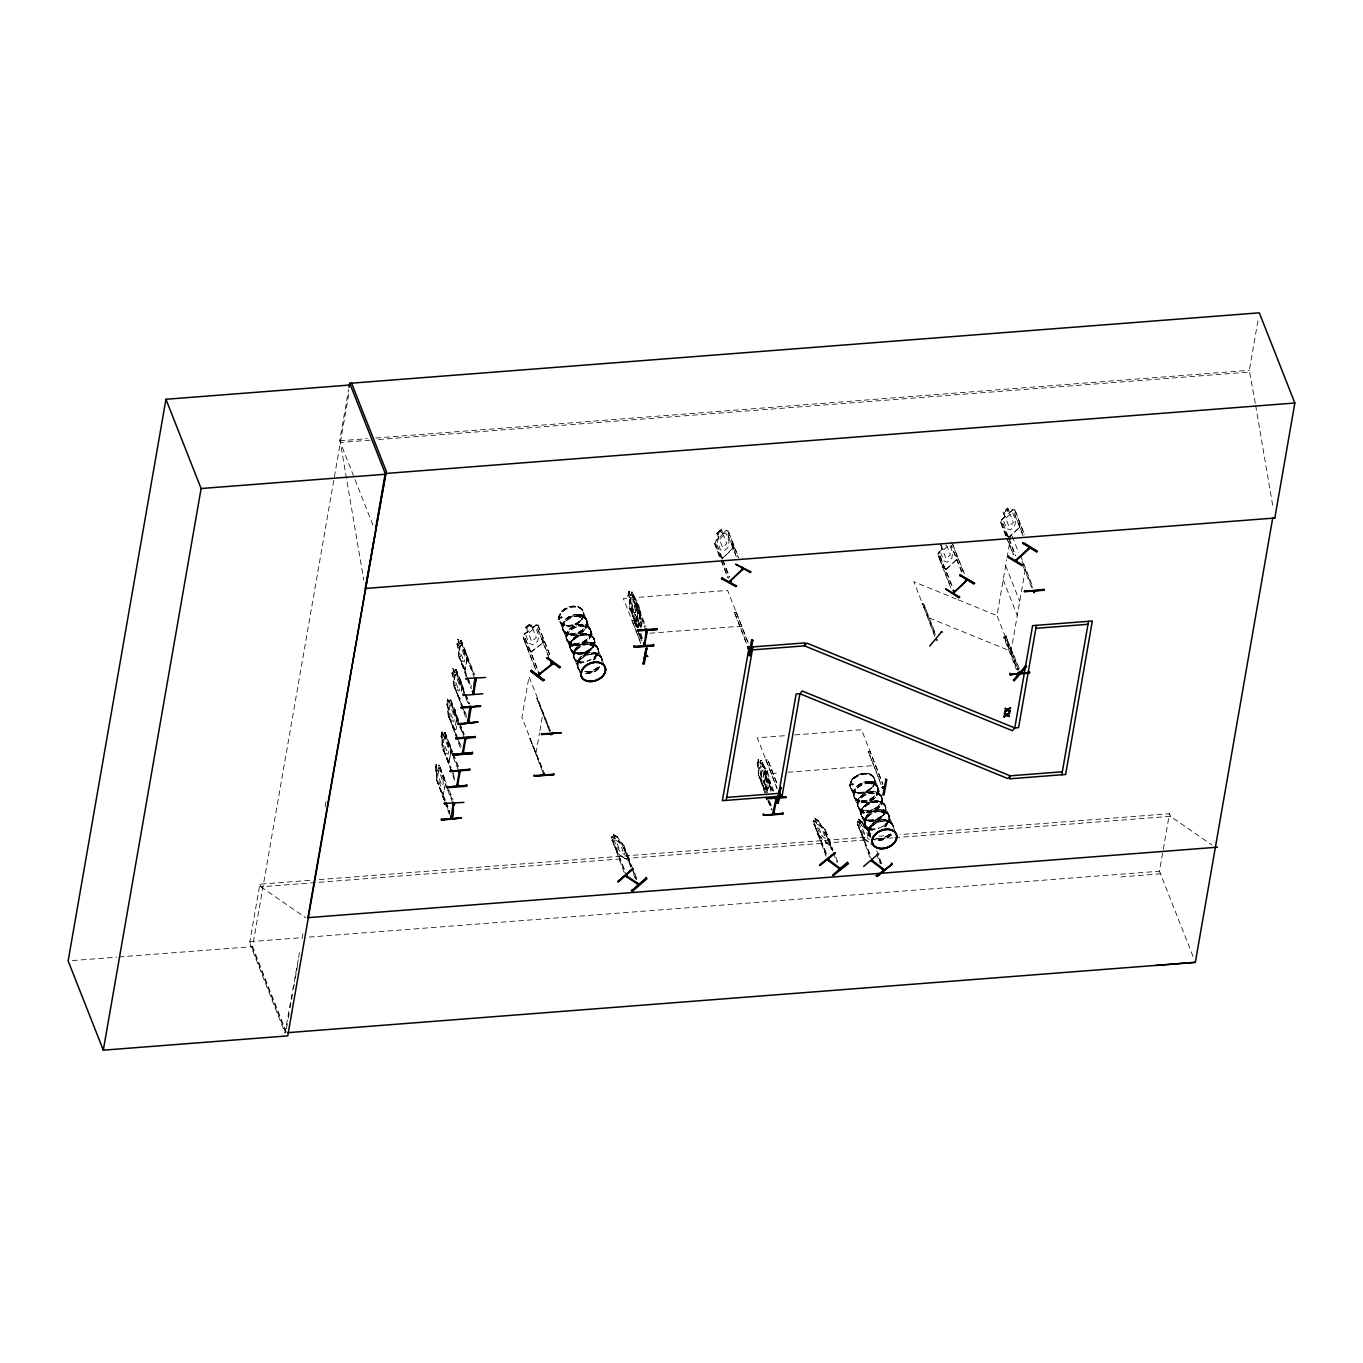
<?xml version="1.0" encoding="UTF-8"?>
<svg xmlns="http://www.w3.org/2000/svg" width="1363" height="1363" viewBox="0 0 1363 1363"><rect width="100%" height="100%" fill="white"/><g stroke="black" fill="none" stroke-linecap="round" stroke-linejoin="round"><path stroke-width="0.75" stroke-dasharray="5 3.75" d="M558.796 619.415C557.603 607.336 579.701 600.163 583.756 612.583C584.931 624.816 562.749 631.648 558.847 619.449M560.329 617.763L561.812 616.621M561.709 617.609L560.857 617.115M561.675 617.149L561.709 617.712M566.207 635.328L566.173 638.191L568.831 642.569M571.847 644.869L571.796 646.318M572.988 645.227L571.659 645.091L573.533 645.244M572.034 644.665L572.392 645.943L572.187 644.665M579.957 616.826L579.173 615.633L581.32 616.195M581.677 615.429L579.599 616.519M581.831 615.156L580.434 616.86M592.462 643.234L590.435 644.512L591.866 642.859M592.888 643.234L592.684 644.443M592.275 644.188L592.292 642.774M594.677 640.269C595.188 650.594 580.451 657.205 572.221 651.361M598.323 652.213L598.323 650.338M598.289 652.434C600.487 649.793 593.263 642.365 597.045 646.795M851.722 784.236C853.238 783.316 853.187 786.383 852.011 783.793M851.858 784.236L852.931 783.81M853.085 784.543L851.585 784.458M853.442 795.328L853.511 792.516L853.459 794.714M883.514 803.574C875.353 797.764 860.547 804.102 861.075 814.631C859.61 806.078 870.429 799.928 878.147 801.052M862.915 812.212L862.677 812.978M869.355 835.826L868.452 830.646M870.514 782.754L871.144 783.946M872.32 782.209L870.514 782.975M872.78 782.123L872.61 783.044M873.036 783.026L872.627 781.953M874.876 782.209C874.961 766.858 848.212 773.366 849.984 786.604C854.107 798.957 876.119 791.784 874.944 779.721M881.657 810.593L881.827 811.735L881.81 810.355M881.793 811.837L881.571 810.832M882.355 798.479L882.355 801.154M884.195 810.661L883.854 811.581M889.46 819.623L888.591 814.29M592.326 636.436L583.858 633.897M573.414 653.507L574.198 658.738L576.225 661.004M864.551 820.918L864.534 823.559L867.089 827.835M562.323 625.617L563.14 630.66L565.083 632.858M577.231 663.594L578.168 668.688M587.283 624.186L586.448 619.194L584.727 617.218M591.167 634.034C593.416 632.585 586.09 623.658 589.906 628.616M857.378 802.603L857.344 805.329L859.917 809.656M878.454 791.256L877.619 786.315L875.898 784.338M583.909 634.255L574.726 637.765L569.921 644.972M285.753 1032.813L249.855 941.68L259.856 884.195L310.747 880.259M372.917 525.096L339.711 440.794L348.638 389.46M286.213 1031.995L252.581 946.621L349.303 391.13M286.469 1028.622L287.934 1020.274M288.292 1018.178L289.757 1009.813M290.115 1007.717L291.205 1001.447M291.58 999.369L293.028 991.003M293.386 988.908L294.851 980.542M295.209 978.464L296.299 972.177M296.674 970.098L298.122 961.733M325.11 806.709L326.217 800.422M446.877 788.07L439.09 767.965L438.068 769.022L436.092 764.336L435.223 769.379L436.944 773.758L436.688 780.352L449.62 812.944M440.896 736.753L441.987 731.71L447.984 743.568L448.938 749.599L448.12 754.284L446.297 753.296C441.339 744.76 440.948 724.077 442.362 747.742L454.85 778.989M447.746 711.793L448.257 715.098L448.308 708.539L446.57 704.143L447.456 699.117L449.211 703.819M454.748 672.794L455.344 669.352L453.385 684.43L453.862 677.82L451.92 673.441L452.806 668.415L454.561 673.118M459.791 643.796L460.387 640.371L458.428 655.433L458.701 648.856L456.963 644.46L457.849 639.417L459.604 644.137M436.33 764.626L435.513 769.328L437.387 777.711L440.624 785.906L442.447 786.911L443.265 782.209L442.311 776.177M441.203 736.719L442.021 732.016M453.675 710.941L454.612 716.972L453.794 721.674L451.971 720.686L448.751 712.474L446.791 704.126L447.694 699.406M459.024 680.256L459.961 686.288L459.144 690.99L457.321 689.985L454.083 681.79L452.141 673.424L453.044 668.705M464.067 651.258L465.004 657.29L464.187 661.992L462.364 661.004L459.144 652.792L457.184 644.443L458.087 639.724M436.893 780.335C434.388 769.056 441.953 768.374 436.313 764.319M442.123 744.488L444.321 732.664L443.725 736.105M447.814 711.878L449.994 700.054L449.398 703.478M443.759 799.825L437.336 781.527L445.411 800.268M439.704 767.897L446.076 784.253M454.612 780.369L443.009 748.917L451.085 767.659M445.139 736.667L446.059 735.219L445.139 736.667L452.55 755.46M460.285 747.759L448.683 716.308L461.205 746.328M451.511 703.99L451.749 702.609L450.829 704.058L458.172 720.908M465.635 717.074L454.032 685.606L466.555 715.626M456.844 673.305L457.082 671.925L456.162 673.356L464.255 692.097M466.248 676.798L459.075 656.625L471.598 686.645M461.904 644.307L462.142 642.927L461.222 644.358L473.745 674.378M438.017 781.476L437.097 782.924M443.691 748.866L442.771 750.314M449.364 716.256L448.444 717.688M454.714 685.555L453.794 687.003M459.757 656.574L458.837 658.005M445.275 784.918L443.35 794.799L444.662 786.809M444.099 732.681L445.207 732.63L451.306 750.332L449.023 762.173L449.671 758.049M450.063 756.261L451.017 750.332L449.858 744.419M455.344 725.44L456.69 717.722M461.427 690.99L462.04 687.02M467.083 658.039L465.107 669.88L467.305 658.022L465.703 652.127L467.168 658.056M454.714 729.563C460.183 733.09 452.039 692.932 456.775 717.739M461.648 690.973C463.539 686.935 458.411 672.368 462.108 687.037M535.966 753.16L539.527 732.698M539.884 730.653L543.104 712.236M1018.314 669.812L996.966 615.616L1006.695 559.716M1007.036 557.723L1009.83 541.741M1010.17 539.748L1011.21 533.768L1018.621 552.56M1025.283 569.461L1011.022 651.327L927.862 617.388M1193.034 956.434L1159.453 871.213L1169.471 813.711L900.193 834.582M1255.289 403.278L1249.309 370.31L1258.253 318.993M298.224 959.654L285.003 1032.864L250.128 944.338M298.599 957.576L299.724 951.289M301.99 938.749L303.131 932.479M640.849 643.66L631.904 620.182L633.659 620.063L636.674 627.696M635.822 626.316L633.659 620.063M746.345 643.353L734.401 612.243L736.173 612.106L748.117 643.217M777.029 788.717L765.836 759.515L767.608 759.395L776.637 782.328M776.535 782.856L767.608 759.395M881.043 784.594L868.333 751.575L870.105 751.439L882.798 784.475M1019.234 668.364L1005.758 635.925L1005.093 637.799L1017.888 670.289M1006.439 635.874L1006.184 637.254L1003.679 637.22L1016.491 669.71M549.562 731.454L536.903 698.265L550.243 731.403M542.576 771.697L529.9 738.507L543.377 770.947M629.161 591.184L627.934 596.244L629.979 600.589L630.047 604.576L633.267 612.788L635.158 613.776L636.112 609.04L635.158 613.776L638.395 621.937L639.349 617.235L632.006 594.83L630.916 595.887L628.956 591.184L627.934 596.244L629.672 600.623L629.263 607.216L637.356 627.201M637.56 627.184L629.536 607.097L631.58 592.138L630.711 595.904L628.956 591.184M636.351 626.69L629.962 608.392L638.037 627.15M632.432 596.108L633.386 594.694L632.432 596.108L645.755 629.945M630.643 608.358L629.689 609.789M635.942 621.392L638.276 609.789L637.168 603.877L638.566 609.806L636.197 621.647L633.948 618.836M757.164 764.456C760.571 750.774 754.812 767.216 759.106 768.834L758.305 772.191M758.51 772.174L760.81 760.35L759.924 764.115L758.186 759.719M764.83 793.027L759.174 776.603L765.785 791.596M761.917 762.939L773.025 791.136M759.855 776.569L758.901 778M765.205 789.876C767.233 767.914 768.391 760.861 765.41 789.859C762.82 787.507 762.684 785.991 765.376 789.603M861.041 812.127L861.961 809.554M632.926 615.412C627.917 583.858 641.939 601.901 640.235 618.666L641.956 623.061L641.274 626.418M631.597 609.5L633.948 597.897M638.293 627.167L640.814 615.326M638.514 627.15L638.991 623.726M640.729 628.122L641.956 623.061L639.929 618.7L639.86 614.713L631.495 597.352L630.558 602.054L634.647 616.263L637.884 624.458L638.974 623.402L640.695 627.798M761.934 783.64C756.925 751.933 771.679 770.197 769.243 786.894L770.879 791.307M762.138 783.623L760.741 777.694L763.144 765.853M769.822 783.555L767.096 792.687L759.77 770.265L760.707 765.563L763.944 773.758L763.007 778.477L763.944 773.741L765.853 774.729M573.295 645.517L572.034 646.369L571.421 645.466M721.283 529.474L717.125 533.563L718.863 537.959L715.609 540.702L714.655 543.803L720.55 559.239M714.979 543.803L715.899 540.872L726.138 530.803M938.954 551.759C934.456 558.677 946.075 547.006 940.197 544.587M579.292 615.923L580.059 614.781M593.978 638.361C587.504 628.496 568.303 635.976 569.853 647.544M581.592 615.684L581.234 614.679M590.247 643.711L591.406 642.637M590.486 643.455L590.656 644.597M592.837 644.222L592.019 642.706M870.599 782.515L871.4 784.015M872.797 783.486L873.121 782.583M864.636 812.808C865.13 813.507 860.905 811.973 863.563 813.081M860.888 814.29C864.381 826.148 884.519 821.054 885.831 809.946C883.582 818.771 871.127 823.831 863.409 818.499M885.115 812.91L885.848 807.356M1005.894 536.017L1000.715 522.489L1001.754 519.439L1004.991 516.696M1001.907 519.524L1000.715 522.489M525.931 627.253L527.805 631.751L525.862 635.209L529.083 643.404L533.001 644.92L537.704 641.189L538.845 635.669L535.608 627.474L532.507 628.002L530.752 623.232L525.709 627.236L527.447 631.631L524.176 634.221L523.136 637.288L536.085 669.795M718.863 537.959L717.211 541.622L720.448 549.817L724.06 551.146L728.217 547.057L729.052 541.35L725.832 533.154L723.02 533.87L721.129 529.389M579.275 615.36L580.689 614.492M579.394 615.65L579.582 615.139A1.976 1.397 -21.5 0 1 582.58 615.446A1.976 1.397 -21.5 0 1 579.939 617.439A1.976 1.397 -21.5 0 1 579.531 615.02M581.439 615.906L580.962 614.611M581.183 620.114L582.819 617.66M570.603 642.007L577.418 635.652M572.869 645.704L572.852 644.869M850.904 781.476L852.557 779.04M870.565 782.788L871.979 781.902L873.036 782.788M862.643 812.535L864.125 812.433L863.375 811.786M863.648 812.961L863.222 811.99M881.844 811.053L883.65 810.355M934.711 636.368L922.342 603.383L923.739 603.962L935.785 634.545M935.359 635.039L923.739 603.962M716.921 533.563L721.385 529.185L716.921 533.563L718.659 537.959L716.972 533.478M722.867 533.785L725.985 530.514L728.183 530.769L738.78 557.706M716.597 544.876C714.689 544.11 718.233 550.311 721.777 558.029M736.31 556.768L727.433 534.211L728.66 533.001L727.927 534.483L736.821 557.024M722.594 558.217L732.851 548.147M719.46 555.695L722.56 558.472L733.175 548.267L732.664 542.457L733.175 548.267M560.977 617.013L561.454 617.848M571.608 645.193L572.869 644.716M870.701 782.158A1.976 1.397 -21.5 0 1 873.751 782.566A1.976 1.397 -21.5 0 1 871.11 784.577A1.976 1.397 -21.5 0 1 870.701 782.158L870.974 782.072M863.955 812.927L864.006 811.905M881.81 810.593L883.905 810.644L883.207 809.826M939.226 551.93L946.586 545.064M950.505 587.146L938.664 557.075L939.925 555.9L952.993 588.135M940.402 556.172L938.664 557.075M945.871 569.513L956.707 559.426L956.553 553.821L956.86 559.529L946.024 569.598L942.736 566.701M1004.77 516.679L1003.049 512.284L1007.717 508.041L1009.438 512.437M1007.615 508.331L1009.489 512.812L1012.402 512.147L1015.639 520.342L1014.685 525.982L1010.324 529.951L1006.61 528.571L1003.372 520.376L1005.144 516.781L1003.253 512.301L1007.87 508.126M1009.353 512.727L1012.624 509.523L1014.89 509.83L1024.755 534.892M1002.026 519.61L1012.76 509.83M1002.742 523.579C1000.732 522.779 1004.412 529.014 1007.921 536.732M1023 535.761L1014.106 513.221L1015.401 512.045L1014.583 513.51L1022.727 534.177M1008.688 537.192L1019.797 527.294L1008.841 537.295M626.81 876.92L611.254 837.223L619.006 854.175M624.135 872.371L612.072 839.983L625.106 870.838M614.969 838.518L613.231 834.139L617.575 837.001L621.954 844.344L625.191 852.539L624.407 854.618L620.352 851.943L616.809 847.002L613.571 838.79L615.173 838.773L613.435 834.377M613.248 840.767L611.561 840.426M617.575 837.001L613.077 834.275L615.003 838.909L611.97 836.899M624.084 845.963L622.107 843.254L633.88 871.093M615.735 849.149L618.785 854.397L628.973 861.143L628.735 857.497M630.694 866.987L623.811 847.752L631.887 867.771M618.785 854.397L629.127 861.007M628.735 857.753L624.118 845.776M813.217 821.395L814.035 820.696L816.744 822.962L814.989 818.192L819.095 821.242L826.608 836.882L825.944 838.858L822.11 836.013L818.669 830.97L814.989 818.192M860.462 823.831C854.09 810.576 865.266 829.777 857.617 821.378L856.765 822.093L871.673 859.814M611.084 837.359L612.004 836.575L622.107 843.356M611.254 837.512L612.14 836.763M826.097 856.22L814.035 823.848L827.017 854.754M823.32 827.75L825.552 830.254L820.577 825.825L819.095 821.242M815.159 824.683L813.507 824.274M831.311 849.456L825.177 832.129L832.435 850.308M820.85 838.194C802.568 819.163 848.382 862.421 820.901 838.126M857.617 821.378L867.192 828.585M869.798 857.088L857.753 824.717L870.718 855.623M862.643 822.247L858.537 819.197M858.877 825.552L857.208 825.143M867.192 828.483C873.189 834.974 861.655 825.228 862.813 822.11M857.088 822.128L864.398 839.199L872.439 845.179M868.35 833.423L870.02 833.832L868.35 833.423L869.833 837.172M864.398 839.199L861.569 833.747M526.067 627.355L530.786 623.624L532.371 627.9L536.068 625.004L532.626 627.73M527.668 631.648L524.176 634.221M536.034 625.208L524.448 634.408L523.341 637.202L527.958 648.924M535.642 669.472L523.801 639.4L525.198 638.293L538.215 670.579M548.573 656.762L537.465 628.564L538.862 627.457L537.908 628.888L548.267 655.211M525.624 638.634L523.801 639.4M531.178 651.735L543.087 642.689L531.246 652.076L527.788 649.078M592.377 644.273L591.048 644.648M870.718 782.072A1.84 1.312 -21.5 0 1 873.564 782.464A1.84 1.312 -21.5 0 1 871.11 784.321A1.84 1.312 -21.5 0 1 870.718 782.072L871.519 781.681M872.49 783.316L871.502 783.691M883.548 811.394L882.56 811.786M883.667 811.701L882.338 812.058M878.266 819.231L881.094 817.493M561.709 617.933L560.534 618.103L562.459 617.166M580.11 614.969L581.745 614.917M580.945 616.28L579.411 616.059M591.712 644.478L590.741 644.563M852.386 785.207L853.425 783.946M1120.914 876.954L1160.492 873.802M339.711 440.794L367.26 438.665M375.745 438L1249.309 370.31M370.055 440.164L340.358 442.464L363.802 580.144M378.522 439.516L1249.973 371.997M637.424 634.187L641.598 633.863M649.93 633.233L741.676 626.111M458.241 696.203L460.268 698.844L458.053 696.033M445.207 732.63L452.72 752.137M442.055 744.402L442.362 747.742M784.407 735.73L757.3 737.826L777.131 788.189M794.833 734.913L861.552 729.75L882.9 783.929M443.963 777.046L445.633 782.958L439.329 765.256L446.314 782.873M435.427 769.362L436.944 773.758M441.544 792.124L443.35 794.799M771.356 773.537L779.704 772.889M788.035 772.242L875.625 765.444M319.232 879.595L868.384 837.052M878.982 836.218L891.709 835.246M259.856 884.195L260.895 886.802L869.424 839.642M871.536 839.489L892.748 837.836M894.861 837.683L1170.493 816.318L1211.928 844.975M249.855 941.68L300.746 937.744M309.214 937.08L1159.453 871.213M72.392 960.574L116.911 957.133M119.024 956.962L252.581 946.621M734.299 612.771L736.071 612.634M631.802 620.71L633.574 620.591M868.248 752.103L870.003 751.967M765.75 760.06L767.505 759.924M640.9 615.394L640.644 612.072L632.313 592.104L645.96 626.639M631.529 609.482L632.722 615.429M773.707 791.085L761.525 760.333L766.125 772.242M758.697 775.428L758.237 772.105L765.495 792.993M769.856 780.283L770.112 783.623M631.376 592.138L632.517 592.104M631.41 592.36L632.517 592.326M637.373 626.98L638.463 626.929M760.588 760.367L761.747 760.315M760.639 760.588L761.73 760.537M460.166 640.389L461.29 640.337L474.716 674.872M455.123 669.369L456.23 669.318L465.226 692.591M455.174 669.591L456.23 669.557M449.773 700.071L450.897 700.02L459.144 721.402M449.824 700.292L450.88 700.241M444.151 732.902L445.207 732.851M438.426 765.29L439.533 765.239M438.46 765.512L439.533 765.478M566.565 625.668A12.761 9.064 -21.5 0 0 583.568 612.771A12.761 9.064 -21.5 0 0 563.89 610.062A12.761 9.064 -21.5 0 0 566.565 625.668L569.632 625.804M583.824 633.863L586.976 633.948M591.593 644.989L590.332 644.222M864.108 773.332L867.243 773.417M860.615 823.695L859.15 823.644L862.37 831.839L868.367 838.79M725.985 530.718L728.063 530.974M1012.624 509.745L1014.754 510.035M535.932 624.901L538.283 625.293L535.915 625.106M580.229 616.894L579.377 616.434M572.46 644.648L573.312 644.886M878.181 801.052L883.309 803.148L885.166 805.482M878.181 801.086L880.992 801.819M956.349 599.039L913.789 581.677L935.137 635.874M958.274 599.839L996.966 615.616M1003.679 637.22L1005.093 637.799M921.916 603.86L923.313 604.456M722.952 533.495L721.231 529.1M722.56 558.472L719.443 555.44M870.088 774.167L872.371 775.513M852.539 790.761L854.822 792.107M561.317 623.675L563.652 624.97M1014.736 509.745L1024.277 534.603M1019.473 527.157L1019.524 521.62M1005.366 534.296L1007.734 536.323M887.092 812.45A12.71 9.013 -21.5 0 0 866.374 816.13A12.71 9.013 -21.5 0 0 875.046 828.857A12.744 9.047 -21.5 0 1 866.357 816.113A12.744 9.047 -21.5 0 1 887.126 812.433A12.71 9.013 -21.5 0 1 878.249 828.295A12.744 9.047 -21.5 0 0 887.126 812.433L888.608 814.273M890.84 822.281L893.395 826.523M621.937 843.493L619.058 841.584L617.473 837.052M623.3 848.195L624.493 848.979M595.682 645.21L595.784 645.295A12.744 9.047 -21.5 0 1 587.078 661.174M599.669 655.143L602.225 659.385M260.895 886.802L305.772 917.827M863.563 818.822L861.74 816.59M886.751 812.246L888.267 813.967L881.571 797.116M858.724 819.436L862.558 822.298M862.915 823.848L859.866 820.543M864.602 838.995L869.338 842.504M814.818 818.328L818.924 821.378M823.491 827.716L813.915 820.492L813.064 821.225L827.954 858.946M824.649 832.554L825.774 833.389M854.362 797.866L856.032 799.757M527.822 648.822L531.297 651.838M1005.502 534.126L1008.893 537.039M946.024 569.598L942.719 566.446L938.255 554.826M864.466 826.557L867.089 829.539M881.401 796.06L879.561 794.016L881.077 795.736M854.38 797.9L856.015 799.774M877.176 785.838L873.734 777.387M892.084 823.797L888.727 815.364M854.737 798.224L858.128 806.675M865.795 826.302L869.73 836.183M585.971 618.734L582.563 610.266M563.549 631.086L566.957 639.554M567.434 640.934L574.13 657.784M578.491 669.012L580.962 675.043M633.744 597.914L635.754 600.47M762.922 765.853L765.188 768.681M762.956 766.125L764.967 768.698M634.153 618.819L636.163 621.392M763.161 787.047L765.41 789.859M465.277 669.591L458.701 655.313M463.096 667.052L465.311 669.863M454.884 729.273L448.308 714.996M452.703 726.735L454.918 729.546M447.251 759.327L449.245 762.156M449.023 762.173L442.634 747.606M441.356 791.954L443.571 794.782M589.821 628.53L586.482 620.148M574.675 659.249L578.014 667.631M884.979 805.056L886.001 807.799M593.791 637.918C599.464 650.117 577.316 660.237 570.535 649.418M570.688 649.81L569.7 647.101M600.827 656.472L597.539 648.243M869.287 835.706L868.452 833.44M1169.471 813.711L1170.493 816.318M1020.444 555.405L1033.239 587.896M1022.011 561.198L1032.558 587.947M1023.272 566.395L1031.552 587.419M1003.219 523.869L1008.399 537.022M1009.131 538.896L1015.793 555.814M1008.654 538.606L1015.316 555.525M1000.885 522.404L1007.853 540.072M1008.586 541.946L1014.515 556.99M1006.627 537.891L1013.305 554.809M1005.655 565.713L1019.711 601.407M1003.202 579.769L1017.275 615.48M1005.758 635.925L1018.979 669.761M1004.105 636.725L1016.9 669.216M952.89 544.553L964.731 574.624M951.63 542.15L963.522 572.46M961.988 572.034L951.153 545.439L961.511 571.761M950.113 546.018L952.703 552.577L951.783 558.234L947.489 562.238L943.792 560.875L940.555 552.679L942.293 549.068L940.555 544.672M939.925 555.9L952.516 587.845M938.102 554.741L950.982 587.436M868.333 751.575L881.145 784.066M877.67 787.286L880.89 795.481A12.71 9.013 -21.5 0 0 860.513 796.367A12.71 9.013 -21.5 0 0 865.778 810.644A12.71 9.013 -21.5 0 0 881.708 797.696A12.744 9.047 -21.5 0 1 865.761 810.678A12.744 9.047 -21.5 0 1 860.496 796.367A12.744 9.047 -21.5 0 1 880.924 795.481M894.878 830.987L892.612 825.211A12.71 9.013 -21.5 0 0 876.596 823.013A12.71 9.013 -21.5 0 0 869.867 836.405L869.85 836.422A12.744 9.047 -21.5 0 1 878.113 822.332A12.744 9.047 -21.5 0 1 893.447 827.426M869.151 831.072L870.804 835.042M868.981 831.209L870.633 835.178M876.682 850.751L881.861 863.903M879.101 858.69L881.333 864.329M868.878 832.997L870.361 836.746M879.237 859.303L880.719 863.069M851.04 788.547L854.243 796.827M858.809 808.327L865.318 824.905M876.494 854.09L880.191 863.495M862.336 822.383L864.295 826.694M727.893 530.889L738.286 557.433M717.091 545.132L722.271 558.302M723.003 560.176L729.665 577.094M722.509 559.903L729.171 576.822M714.825 543.718L728.455 578.287M721.283 561.113L727.944 578.031M825.433 830.203L830.203 842.044L830.186 845.281M825.262 830.34L832.963 849.882M835.928 857.395L838.143 863.035M825.177 832.129L832.572 850.921M833.321 852.795L837.018 862.2M748.219 642.689L727.621 590.418L623.351 598.493L640.934 643.115M734.401 612.243L747.197 644.733M813.387 821.259L817.987 832.946M814.035 823.848L826.625 855.794M772.003 790.642L761.218 763.041L760.145 764.098L758.169 759.412M770.606 789.807L769.073 782.924M757.453 764.422L762.496 780.999L764.387 781.987L767.608 790.165L768.562 785.446L764.456 771.237M769.482 801.001L771.697 806.64M762.19 783.469L766.79 795.174M758.765 775.326L765.103 791.647M768.8 801.035L771.765 808.549M768.459 800.507L772.157 809.912M767.778 800.541L771.492 809.946M632.705 594.728L645.295 626.673M639.179 623.402L640.354 626.639M641.002 634.664L642.484 638.429M639.98 634.17L642.552 640.337M639.298 634.221L641.53 639.843M637.424 629.621L641.956 641.087M638.838 633.965L641.104 639.707M590.383 629.996L596.892 646.59M603.707 663.849L601.424 658.09A12.71 9.013 -21.5 0 0 585.409 655.876A12.71 9.013 -21.5 0 0 578.679 669.267A12.744 9.047 -21.5 0 1 586.925 655.194A12.744 9.047 -21.5 0 1 602.259 660.288M559.869 621.426L563.072 629.706M538.146 625.191L550.396 655.978M538.01 625.378L549.971 655.654M634.613 872.967L637.577 880.498M632.636 869.662L636.334 879.05M623.811 847.752L631.205 866.544M631.938 868.418L636.385 879.697M633.659 874.501L635.141 878.266M525.198 638.293L538.521 672.129M550.379 730.704L529.031 676.525L521.91 717.449L543.258 771.645M536.903 698.265L549.698 730.755M529.9 738.507L542.713 770.998M461.069 640.576L465.669 652.281M461.461 642.978L474.034 674.924M474.545 678.195L460.83 643.063L459.825 644.12L458.053 639.4M458.479 655.33L471.666 688.571M466.981 678.672L470.678 688.076M465.976 694.466L469.673 703.87M456.009 669.557L460.626 681.261M456.418 671.976L464.562 692.643M465.294 694.517L468.991 703.921M464.987 693.971L468.685 703.376M465.056 695.914L455.787 672.044L454.765 673.101L453.01 668.398M465.788 697.788L469.502 707.176M453.658 684.311L458.275 696.016M453.436 684.328L466.623 717.568M459.893 723.293L464.323 734.555M450.676 700.258L455.276 711.963M451.068 702.661L458.462 721.453M459.212 723.344L463.659 734.606M461.12 728.421L463.352 734.061M458.973 724.724L450.437 702.746L449.432 703.802L447.66 699.1M459.706 726.598L464.153 737.877M448.086 715.013L460.541 746.379M453.47 754.012L458.649 767.182M445.394 735.27L452.056 752.189M452.482 753.518L457.968 767.233M453.283 757.334L458.479 770.487M441.799 732.033L443.537 736.429M451.834 769.533L454.799 777.063M449.262 790.387L452.976 799.791M446.808 786.144L452.737 801.171M447.609 789.944L453.538 804.988M446.161 802.16L449.858 811.547M436.944 780.232L444.73 800.32M445.48 802.211L449.909 813.49M444.491 801.717L449.671 814.87M853.477 795.328L854.311 797.781M566.173 638.242L567.008 640.508M882.338 799.297L882.389 799.331A12.744 9.047 -21.5 0 1 865.403 812.229A12.744 9.047 -21.5 0 1 862.728 796.622A12.744 9.047 -21.5 0 1 882.389 799.331L882.372 799.297A12.71 9.013 -21.5 0 1 865.42 812.195A12.71 9.013 -21.5 0 1 862.745 796.639A12.71 9.013 -21.5 0 1 882.355 799.348L882.304 799.042M591.184 632.211A12.71 9.013 -21.5 0 0 571.574 629.502A12.71 9.013 -21.5 0 0 574.232 645.074A12.71 9.013 -21.5 0 0 591.184 632.211A12.744 9.047 -21.5 0 0 571.557 629.502A12.744 9.047 -21.5 0 0 574.232 645.091A12.744 9.047 -21.5 0 0 591.201 632.211L591.116 631.955M587.283 622.312L587.317 622.363A12.744 9.047 -21.5 0 1 570.347 635.243A12.744 9.047 -21.5 0 1 567.672 619.637A12.744 9.047 -21.5 0 1 587.317 622.363L587.3 622.312A12.71 9.013 -21.5 0 1 570.364 635.226A12.71 9.013 -21.5 0 1 567.69 619.654A12.71 9.013 -21.5 0 1 587.3 622.363L587.249 622.158M878.454 789.33L878.505 789.484A12.744 9.047 -21.5 0 1 861.535 802.364A12.744 9.047 -21.5 0 1 858.843 786.775A12.744 9.047 -21.5 0 1 878.505 789.484L878.436 789.126M1255.647 405.373L1273.059 507.581M882.372 798.531L882.338 798.633A12.914 9.166 -21.5 0 1 866.135 811.888A12.914 9.166 -21.5 0 1 860.786 797.372A12.914 9.166 -21.5 0 1 881.503 796.469M830.05 841.925L830.34 845.503M628.582 857.634L628.973 861.143M1019.371 521.518L1019.797 527.294M543.087 642.689L542.917 637.083L542.9 642.637M585.306 673.152A12.71 9.013 -21.5 0 0 599.771 667.649A12.744 9.047 -21.5 0 1 582.512 672.436M599.686 667.137A12.914 9.166 -21.5 0 1 585 672.726M579.888 670.647A12.914 9.166 -21.5 0 1 585.119 655.177A12.914 9.166 -21.5 0 1 602.207 659.675M581.115 662.878A12.914 9.166 -21.5 0 1 575.459 650.015A12.914 9.166 -21.5 0 1 594.421 644.75A12.914 9.166 -21.5 0 1 593.501 659.436M601.577 661.089A12.71 9.013 -21.5 0 0 586.277 653.559A12.71 9.013 -21.5 0 0 579.633 669.454A12.744 9.047 -21.5 0 1 584.744 654.206A12.744 9.047 -21.5 0 1 601.611 658.636M599.499 666.626A12.914 9.166 -21.5 0 1 584.795 672.232M579.701 670.136A12.914 9.166 -21.5 0 1 584.914 654.666A12.914 9.166 -21.5 0 1 602.003 659.164M584.063 662.452A12.914 9.166 -21.5 0 1 574.249 651.156A12.914 9.166 -21.5 0 1 593.399 643.864A12.914 9.166 -21.5 0 1 593.297 658.942M595.921 645.312A12.71 9.013 -21.5 0 0 575.203 648.992A12.744 9.047 -21.5 0 0 583.858 661.754A12.71 9.013 -21.5 0 1 575.203 648.992A12.744 9.047 -21.5 0 1 595.938 645.295A12.71 9.013 -21.5 0 1 587.061 661.157M882.134 798.207A12.914 9.166 -21.5 0 1 865.931 811.377A12.914 9.166 -21.5 0 1 860.598 796.861A12.914 9.166 -21.5 0 1 881.299 795.975M890.942 834.769A12.71 9.013 -21.5 0 1 876.477 840.289M890.874 834.258A12.914 9.166 -21.5 0 1 876.17 839.864M871.076 837.785A12.914 9.166 -21.5 0 1 876.29 822.315A12.914 9.166 -21.5 0 1 893.395 826.796M872.303 830.016A12.914 9.166 -21.5 0 1 866.647 817.153A12.914 9.166 -21.5 0 1 885.609 811.888A12.914 9.166 -21.5 0 1 884.672 826.574M890.669 833.747A12.914 9.166 -21.5 0 1 875.983 839.352M869.253 835.417A12.914 9.166 -21.5 0 1 877.636 821.122A12.914 9.166 -21.5 0 1 893.191 826.302M875.233 829.59A12.914 9.166 -21.5 0 1 865.42 818.294A12.914 9.166 -21.5 0 1 884.57 811.002A12.914 9.166 -21.5 0 1 884.485 826.063M890.959 834.786A12.744 9.047 -21.5 0 1 873.7 839.574M635.703 606.331L636.811 613.571C633.642 609.261 633.284 616.093 636.981 615.616L638.31 623.794L637.56 615.616C640.627 619.773 640.917 612.89 637.39 613.503L636.01 604.968L635.703 606.331M764.916 774.559L766.023 781.8C762.888 777.251 762.462 784.441 766.193 783.844L767.522 792.005L766.79 783.844C769.856 787.984 770.129 781.101 766.602 781.715L765.222 773.179L764.916 774.559M436.484 766.21L436.535 770.691L436.484 766.21M442.157 733.584L442.208 738.082L442.157 733.584M447.831 700.974L447.882 705.472L447.831 700.974M453.18 670.289L453.232 674.77L453.18 670.289M458.224 641.292L458.275 645.772L458.224 641.292M438.647 770.487L437.83 775.189L441.05 783.384L441.868 778.699L438.647 770.487M444.321 737.877L443.503 742.579L446.74 750.774L447.558 746.072L444.321 737.877M449.994 705.267L449.177 709.97L452.414 718.165L453.232 713.462L449.994 705.267M455.344 674.566L454.526 679.268L457.764 687.463L458.581 682.761L455.344 674.566M460.387 645.585L459.57 650.27L462.807 658.482L463.624 653.78L460.387 645.585M629.314 593.058L629.28 597.556L629.314 593.058M634.732 605.547L633.778 610.266L634.732 605.513M758.527 761.287L758.492 765.767L758.527 761.287M765.325 777.285L764.387 781.987L765.342 777.251M640.627 621.732L640.576 626.23L640.627 621.732M720.84 530.94L718.165 533.563L718.744 535.029L721.419 532.405L720.84 530.94M723.6 535.335L719.443 539.424L722.663 547.619L726.82 543.53L723.6 535.335M947.166 546.529L942.872 550.533L946.092 558.728L950.403 554.724L947.166 546.529M1007.274 509.864L1004.48 512.403L1005.042 513.868L1007.853 511.329L1007.274 509.864M1010.068 514.277L1005.707 518.247L1008.944 526.442L1013.305 522.472L1010.068 514.277M530.224 625.021L527.208 627.423L527.788 628.888L530.803 626.486L530.224 625.021M533.086 629.467L528.384 633.216L531.604 641.411L536.323 637.68L533.086 629.467M617.047 837.308L614.44 835.587L617.626 838.773L617.047 837.308M619.79 842.913L615.752 840.238L618.972 848.433L623.027 851.108L619.79 842.913M865.028 828.023L861.195 825.16L864.432 833.372L868.265 836.218L865.028 828.023M818.618 821.514L816.147 819.674L819.197 822.979L818.618 821.514M821.327 827.154L817.493 824.291L820.713 832.503L824.547 835.349L821.327 827.154M587.283 621.647L587.317 621.596A12.914 9.166 -21.5 0 0 567.349 618.989A12.914 9.166 -21.5 0 0 570.058 634.8A12.914 9.166 -21.5 0 0 587.266 621.732M579.939 617.183A1.84 1.312 -21.5 0 0 582.376 615.326A1.84 1.312 -21.5 0 0 579.548 614.934A1.84 1.312 -21.5 0 0 579.939 617.183M573.942 644.648A12.914 9.166 -21.5 0 0 591.15 631.597A12.914 9.166 -21.5 0 0 571.216 628.837A12.914 9.166 -21.5 0 0 573.942 644.648M577.469 653.32A12.744 9.047 -21.5 0 0 594.438 640.44A12.744 9.047 -21.5 0 0 574.794 637.714A12.744 9.047 -21.5 0 0 577.469 653.32A12.71 9.013 -21.5 0 0 594.438 640.491A12.71 9.013 -21.5 0 0 574.811 637.748A12.744 9.047 -21.5 0 0 577.486 653.337A12.744 9.047 -21.5 0 0 594.455 640.457A12.744 9.047 -21.5 0 0 574.794 637.748A12.71 9.013 -21.5 0 0 577.486 653.303A12.71 9.013 -21.5 0 0 594.421 640.457A12.71 9.013 -21.5 0 0 574.828 637.782A12.71 9.013 -21.5 0 0 577.503 653.337M566.446 625.293A12.71 9.013 -21.5 0 0 583.381 612.43A12.744 9.047 -21.5 0 0 563.754 609.721A12.744 9.047 -21.5 0 0 566.446 625.31A12.744 9.047 -21.5 0 0 583.415 612.43A12.71 9.013 -21.5 0 0 563.771 609.738A12.71 9.013 -21.5 0 0 566.446 625.293M577.265 652.758A12.71 9.013 -21.5 0 0 594.217 639.911A12.71 9.013 -21.5 0 0 574.59 637.202A12.71 9.013 -21.5 0 0 577.265 652.758M566.787 626.145A12.71 9.013 -21.5 0 0 583.722 613.282A12.71 9.013 -21.5 0 0 564.112 610.59A12.71 9.013 -21.5 0 0 566.787 626.145M577.35 653.03A12.761 9.064 -21.5 0 0 594.353 640.133A12.761 9.064 -21.5 0 0 574.658 637.407A12.761 9.064 -21.5 0 0 577.35 653.03M573.584 643.421A12.71 9.013 -21.5 0 0 590.537 630.558A12.744 9.047 -21.5 0 0 570.893 627.849A12.744 9.047 -21.5 0 0 573.584 643.438A12.744 9.047 -21.5 0 0 590.554 630.558A12.71 9.013 -21.5 0 0 570.91 627.866A12.71 9.013 -21.5 0 0 573.584 643.421M573.738 644.137A12.914 9.166 -21.5 0 0 590.946 631.086A12.914 9.166 -21.5 0 0 571.029 628.326A12.914 9.166 -21.5 0 0 573.738 644.137M569.853 634.289A12.914 9.166 -21.5 0 0 587.061 621.221A12.914 9.166 -21.5 0 0 567.144 618.478A12.914 9.166 -21.5 0 0 569.853 634.289M569.7 633.574A12.71 9.013 -21.5 0 0 586.652 620.71A12.744 9.047 -21.5 0 0 567.025 618.001A12.744 9.047 -21.5 0 0 569.7 633.591A12.744 9.047 -21.5 0 0 586.669 620.71A12.71 9.013 -21.5 0 0 567.042 618.001A12.71 9.013 -21.5 0 0 569.7 633.574M590.997 645.278A1.84 1.312 -21.5 0 0 593.45 643.404A1.84 1.312 -21.5 0 0 590.605 643.012A1.84 1.312 -21.5 0 0 590.997 645.278M577.844 654.223A12.71 9.013 -21.5 0 0 594.779 641.377A12.71 9.013 -21.5 0 0 575.169 638.668A12.71 9.013 -21.5 0 0 577.844 654.223M577.622 653.763A12.761 9.064 -21.5 0 0 594.643 640.849A12.761 9.064 -21.5 0 0 574.947 638.14A12.761 9.064 -21.5 0 0 577.622 653.763M584.642 671.499A12.71 9.013 -21.5 0 0 599.107 665.996A12.744 9.047 -21.5 0 1 584.642 671.516M575.85 650.645A12.71 9.013 -21.5 0 0 581.422 663.304A12.744 9.047 -21.5 0 1 575.833 650.645A12.744 9.047 -21.5 0 1 594.541 645.449A12.744 9.047 -21.5 0 1 593.621 659.931A12.71 9.013 -21.5 0 0 594.524 645.466A12.71 9.013 -21.5 0 0 575.85 650.645M590.997 645.517A1.976 1.397 -21.5 0 0 593.638 643.523A1.976 1.397 -21.5 0 0 590.588 643.097A1.976 1.397 -21.5 0 0 590.997 645.517M868.691 820.577A12.761 9.064 -21.5 0 0 885.694 807.68A12.761 9.064 -21.5 0 0 865.999 804.954A12.761 9.064 -21.5 0 0 868.691 820.577A12.71 9.013 -21.5 0 0 885.626 807.612A12.71 9.013 -21.5 0 0 865.999 804.92A12.71 9.013 -21.5 0 0 868.674 820.475M857.651 792.431A12.693 8.996 -21.5 0 0 874.552 779.602A12.693 8.996 -21.5 0 0 854.976 776.893A12.693 8.996 -21.5 0 0 857.651 792.431A12.761 9.064 -21.5 0 0 874.637 779.585A12.761 9.064 -21.5 0 0 854.942 776.876A12.761 9.064 -21.5 0 0 857.617 792.499M868.47 819.862A12.659 8.979 -21.5 0 0 885.337 807.049A12.659 8.979 -21.5 0 0 865.812 804.357A12.659 8.979 -21.5 0 0 868.47 819.862M857.974 793.266A12.693 8.996 -21.5 0 0 874.893 780.454A12.693 8.996 -21.5 0 0 855.317 777.745A12.693 8.996 -21.5 0 0 857.974 793.266M868.521 820.151A12.761 9.064 -21.5 0 0 885.524 807.237A12.761 9.064 -21.5 0 0 865.829 804.528A12.761 9.064 -21.5 0 0 868.521 820.151M857.736 792.789A12.761 9.064 -21.5 0 0 874.739 779.892A12.761 9.064 -21.5 0 0 855.061 777.166A12.761 9.064 -21.5 0 0 857.736 792.789M861.229 801.921A12.914 9.166 -21.5 0 0 878.454 788.87A12.914 9.166 -21.5 0 0 858.52 786.127A12.914 9.166 -21.5 0 0 861.229 801.921M861.535 802.347A12.71 9.013 -21.5 0 0 878.471 789.501A12.71 9.013 -21.5 0 0 858.86 786.792A12.71 9.013 -21.5 0 0 861.535 802.347M861.041 801.427A12.914 9.166 -21.5 0 0 878.249 788.359A12.914 9.166 -21.5 0 0 858.315 785.616A12.914 9.166 -21.5 0 0 861.041 801.427M860.888 800.694A12.71 9.013 -21.5 0 0 877.823 787.848A12.744 9.047 -21.5 0 0 858.196 785.122A12.744 9.047 -21.5 0 0 860.871 800.711A12.744 9.047 -21.5 0 0 877.857 787.831A12.71 9.013 -21.5 0 0 858.213 785.139A12.71 9.013 -21.5 0 0 860.888 800.694M882.168 812.399A1.84 1.312 -21.5 0 0 884.621 810.542A1.84 1.312 -21.5 0 0 881.793 810.15A1.976 1.397 -21.5 0 0 882.185 812.655A1.976 1.397 -21.5 0 0 884.808 810.644A1.976 1.397 -21.5 0 0 881.759 810.235A1.84 1.312 -21.5 0 0 882.168 812.399M869.049 821.327A12.659 8.979 -21.5 0 0 885.916 808.515A12.659 8.979 -21.5 0 0 866.391 805.823A12.659 8.979 -21.5 0 0 869.049 821.327M868.81 820.884A12.761 9.064 -21.5 0 0 885.814 807.986A12.761 9.064 -21.5 0 0 866.118 805.26A12.761 9.064 -21.5 0 0 868.81 820.884M875.83 838.637A12.71 9.013 -21.5 0 0 890.295 833.117A12.744 9.047 -21.5 0 1 875.813 838.654M875.949 821.361A12.71 9.013 -21.5 0 0 870.804 836.575A12.744 9.047 -21.5 0 1 875.932 821.344A12.744 9.047 -21.5 0 1 892.799 825.774A12.71 9.013 -21.5 0 0 875.949 821.361M867.021 817.783A12.71 9.013 -21.5 0 0 872.593 830.425A12.744 9.047 -21.5 0 1 867.004 817.766A12.744 9.047 -21.5 0 1 885.711 812.569A12.744 9.047 -21.5 0 1 884.791 827.068A12.71 9.013 -21.5 0 0 885.694 812.587A12.71 9.013 -21.5 0 0 867.021 817.783"/><path stroke-width="1.5" d="M454.288 804.886C451.834 800.814 455.038 814.989 451.834 818.567L452.107 817.033L451.136 818.788M457.644 786.008L457.883 784.458L456.844 784.798M459.859 772.48L460.251 770.811M463.318 753.398L463.454 751.797L462.347 753.262L465.158 738.218M468.668 722.714L468.105 721.317L467.833 722.867M468.957 721.402L467.356 720.192M471.223 707.772C468.139 709.424 473.063 709.288 470.661 706.17M472.876 693.869L473.182 692.165M475.21 680.035L475.551 678.518M1019.694 671.567L1019.541 673.186M722.015 577.605L721.623 578.934L722.22 578.099L736.702 585.92L735.935 586.652L721.657 578.781M441.527 820.202L461.239 818.004L441.595 819.436L441.527 820.339L441.391 818.805M447.2 787.661L447.081 786.161L447.217 787.763L466.776 786.247L466.623 784.645M452.772 753.722L452.908 755.136L472.45 753.62L472.314 752.035M452.976 754.403L472.603 752.768L452.959 754.216L452.891 755.119M458.224 724.349L477.953 722.083L458.241 724.417L458.104 722.85M463.267 695.369L482.826 693.784M461.171 818.021L441.612 819.64M472.433 753.535L452.874 754.983M458.326 723.719L477.851 721.998M538.453 672.743L539.799 674.429L537.704 675.23M539.68 674.412L538.521 672.777M551.538 664.275L551.061 662.742M618.24 881.963L632.892 869.27M644.563 645.5L644.052 643.949L643.711 645.653M646.795 630.268L646.454 631.989L647.476 630.234M775.649 799.996L775.99 798.65L772.787 813.558L774.099 812.416L772.94 813.864M1029.559 672.368L1009.932 674.617L1029.474 673.135L1029.355 671.703M1010.034 673.986L1009.83 673.118M959.45 596.398L958.973 597.863L945.666 589.072M1008.484 555.814L1007.99 557.28L1021.671 565.475M634.016 645.653L634.136 647.084L653.627 645.892L653.507 644.29M634.238 646.352L653.712 644.955M782.72 812.501L782.839 814.103L763.331 815.193L782.822 813.932M763.45 814.563L763.229 813.694M531.366 670.085L530.889 671.363L543.258 680.801L543.82 679.37M941.833 631.512L929.685 646.079M350.376 384.979L165.945 399.274L68.15 960.898L103.315 1050.174L287.746 1035.88L385.542 474.239L349.712 383.31L1259.327 312.826L1294.85 403.022L1274.814 518.076L1272.684 518.247L1195.351 962.329L1155.773 965.481M103.315 1050.174L201.111 488.533L165.945 399.274M348.996 387.416L349.712 383.31M375.592 528.929L385.252 473.506L1294.85 403.022M444.065 803.42L463.897 802.398M469.741 769.192L449.994 771.271L469.536 769.754M455.838 738.03L475.21 737.127M465.822 678.518L485.637 677.479M444.372 804.17L444.508 803.318M469.707 769.141L469.588 770.044L450.046 771.56L450.199 770.708M475.38 736.514L475.278 737.434L455.719 738.95L455.872 738.099M480.56 706.443L461.171 707.38L480.764 705.881L461.069 708.249L461.222 707.397M463.301 695.454L463.147 693.869M466.112 679.251L466.265 678.399M465.89 738.473L464.715 739.768L465.703 739.53M453.283 802.143L451.085 818.481M457.099 784.475L456.707 786.144L459.484 770.828M472.399 691.194C476.028 698.435 471.939 683.527 475.517 678.689L475.295 678.859M457.508 785.957L460.132 770.93L459.229 771.168M465.805 738.32L463.164 753.5M471.155 707.618L468.514 722.816M476.283 678.791L473.557 693.818M726.172 800.388L752.904 646.914M778.307 796.35L796.128 694.023L799.928 693.733L1007.836 778.563L1010.187 775.82L1062.322 771.782M1006.303 715.149L1004.395 713.36L1006.763 714.399L1009.574 712.917L1007.223 714.672L1009.165 716.478L1006.763 715.422L1004.003 716.887L1006.15 714.774L1003.952 715.916M1007.172 710.174L1005.264 708.368L1007.632 709.424L1010.443 707.942L1008.092 709.68L1010.034 711.503L1007.632 710.43L1004.872 711.895L1007.018 709.799L1004.821 710.941M1009.165 716.478L1009.114 715.49M1010.034 711.503L1009.983 710.515M1007.223 714.672L1009.574 712.917M1008.092 709.68L1010.443 707.942M1036.391 625.344L1018.587 727.655L1014.771 727.944L806.862 643.115L804.511 645.858L752.376 649.895M1061.811 774.78L1088.526 621.289M626.52 876.954L627.253 876.324M627.321 876.477L625.6 876.205L638.548 884.689L637.356 883.905M643.234 663.934L646.079 648.481L643.234 663.849L644.324 663.849L646.829 647.749M643.285 663.832L646.897 648.379M645.96 655.893L647.834 656.284L645.772 655.91M748.185 646.471L748.202 648.567L750.332 648.328M748.56 648.532L748.168 646.539M749.923 648.447L748.679 647.851M751.848 640.184L752.819 640.235L750.076 655.671L748.986 655.739L751.643 639.69M777.166 803.267L780.028 787.814L777.166 803.233L778.256 803.182L780.76 787.081M778.052 803.011L780.829 787.729M779.789 795.89L781.868 795.089L781.34 795.805M781.357 795.719L779.909 795.225M882.491 787.882L883.991 786.996M885.422 778.972L886.802 779.636L884.008 795.004L882.917 795.072L885.95 779.602M1044.109 589.412L1024.414 591.423L1043.939 590.009M1044.075 589.361L1043.956 590.264L1024.431 591.695L1024.584 590.826M1009.966 674.719L1029.644 672.436M1033.699 591.338L1034.227 592.666L1034.619 590.997M1033.853 590.997L1034.244 592.496L1034.5 591.116L1033.597 591.338M1017.786 673.135C1018.076 673.135 1022.165 670.204 1020.223 673.135M541.554 734.606L561.164 732.715L541.247 733.856M553.634 773.485L553.855 774.661L534.296 776.092L534.092 774.951M551.725 733.993L550.652 734.606L551.725 734.521M543.837 774.9L544.297 773.145M541.52 734.418L561.164 732.681M657.017 628.752L656.881 629.655L637.39 630.848L637.526 629.945M644.512 645.398L646.283 628.973M644.426 645.449L647.51 630.541M763.348 815.295L783.009 813.251M766.619 799.059L766.756 798.156L786.281 797.014L766.313 798.326M935.802 639.605L937.386 640.15M829.403 860.343L828.568 860.922L829.266 860.172M840.494 868.776L839.966 869.202M871.332 861.007L873.07 861.365L871.673 860.326M884.212 869.645L882.389 869.355L884.093 869.475L872.099 860.394M451.17 817.408L450.88 815.943M643.796 644.273L644.767 644.222M773.008 812.484L773.997 812.433M729.29 581.916L731.301 580.706L729.972 582.171M952.584 592.922L954.134 591.457M967.134 580.195L965.072 581.285L966.623 579.837M476.096 680.069L476.232 678.467M459.45 770.981L459.041 772.378L460.013 772.157M454.339 804.988L454.578 803.42M1015.588 560.278L1017.207 559.75M1030.104 547.994L1028.179 548.693M1019.694 671.806L1020.58 671.738M647.255 631.733L646.42 631.665M776.518 800.047L776.791 798.479M827.392 859.968L839.829 869.1M543.752 774.303L543.462 772.906M637.373 630.592L656.864 629.399M766.585 798.803L786.076 797.611M553.531 663.457L551.811 664.718M1008.535 556.649L1022.437 564.895L1021.654 565.628M543.888 774.235L543.241 773.008M729.426 581.711L743.363 568.848M742.358 567.281L742 570.194M743.159 569.155L742.051 570.296M543.292 680.648L530.923 671.209L531.57 670.579L544.11 680.12M954.407 592.07L953.197 590.349M1029.849 548.216L1015.997 560.738M1018.263 672.402L1018.86 673.578M1026.373 666.558L1014.293 680.682L1013.425 680.324L1025.658 666.183L1026.475 666.643L1025.317 665.587M1025.794 666.32L1013.527 680.273L1014.276 680.665M736.105 564.572L751.03 571.83L750.28 572.579L735.662 564.095M729.426 581.78L742.733 568.712L742.205 567.417M959.944 575.902L960.711 575.169L974.579 583.33L973.795 584.063L959.637 575.152M953.061 593.195L966.963 580.263L953.504 593.007M974.562 583.296L959.756 575.118M1023.017 543.581L1023.8 542.832L1037.464 551.214L1036.681 551.93L1022.727 542.849M647.561 656.353L645.875 656.421M633.062 869.458L632.364 868.93L617.678 881.674L632.773 868.725M781.51 795.685L779.994 795.822M884.008 787.746L882.304 787.814M819.93 865.607L835.11 853.289M835.332 853.528L834.65 852.948L819.384 865.301L835.025 852.778M833.287 875.608L848.536 863.324L832.606 875.131L847.565 862.098M863.631 866.425L878.743 853.647M876.392 875.966L892.22 864.142L877.022 876.511L876.034 875.25M892.169 864.091L877.005 876.477M547.108 658.482L547.926 657.75L547.21 658.261L560.329 667.223L559.477 667.938L546.819 657.75M537.874 675.111L552.918 663.168M538.146 675.571L553.361 663.491M742.733 568.712L741.915 567.468M953.299 593.058L954.475 591.883M465.533 739.87L465.839 738.167M1029.235 547.841L1015.503 560.38M773.724 813.609L776.74 798.769M1005.264 708.368L1007.768 709.799L1010.579 708.317M1009.881 711.128L1007.478 710.055L1004.872 711.895M1004.395 713.36L1006.916 714.774L1009.71 713.292M1009.012 716.103L1006.61 715.047L1004.003 716.887M468.02 721.214L467.765 720.226M1023.102 543.36L1036.698 551.657M625.992 875.591L627.338 876.256M637.731 883.377L639.077 884.025M840.375 868.674L828.397 859.525M638.088 883.48L637.339 884.127M882.645 787.098L882.474 787.95M883.445 869.986L871.281 860.854M953.896 591.61L953.487 590.298M1272.684 518.179L1274.831 518.008L365.216 588.475L386.359 471.411L351.484 382.901M201.111 488.533L385.542 474.239M1035.88 628.326L1088.015 624.288M455.821 738.065L475.414 736.582M726.7 797.406L778.818 793.368M1217.517 847.19L307.902 917.657L375.524 531.74M287.866 1032.643L1195.351 962.329M534.33 775.632L553.872 774.235M534.296 776.092L553.838 774.627M752.87 640.303L751.49 639.639M646.028 648.567L647.118 648.498M748.372 648.481L750.127 648.345M1020.512 671.584L1019.507 672.862M779.96 787.916L781.05 787.831M882.406 787.269L884.161 787.15M637.509 629.979L657.051 628.803M634.119 646.914L653.61 645.858M626.35 875.71L638.991 884.093M941.271 631.904L942.123 632.262M1008.245 710.055L1010.136 710.89M1007.018 709.799L1005.315 709.356M1007.376 715.03L1009.267 715.865M1006.15 714.774L1004.446 714.348M883.241 868.674L882.474 869.287M945.718 588.884L959.756 597.147M892.254 864.227L891.266 862.966M547.858 657.767L560.329 667.257M531.485 670.749L543.854 680.205M747.895 647.033L748.27 647.953M644.375 642.978L644.733 643.898M643.694 643.012L644.052 643.949L643.506 642.808M645.977 877.465L646.999 878.692L632.347 891.402L631.325 890.175M551.027 662.963L551.385 664.394M539.049 672.947L539.424 673.884M472.501 691.194L473.012 692.489M469.996 706.221L467.782 722.56M469.724 706.545L470.354 707.84M468.446 720.175L468.804 721.112M467.594 720.022L467.969 721.487M451.732 816.096L452.107 817.033M466.845 785.412L447.303 787.03L466.845 785.412M749.088 647.204L722.373 800.677L782.106 796.043L799.928 693.733L802.279 691.007L1010.187 775.82L1009.676 778.818L1065.61 774.474L1092.325 621L1032.592 625.634L1014.771 727.944L1012.436 730.687L804.511 645.858L805.022 642.876L749.088 647.204M838.705 868.265L839.523 867.805L838.705 868.265M646.283 878.096L631.614 890.908L646.352 878.164M588.526 681.449A12.761 9.064 -21.5 0 0 605.547 668.534A12.761 9.064 -21.5 0 0 585.851 665.826A12.761 9.064 -21.5 0 0 588.526 681.449M588.39 681.091A12.761 9.064 -21.5 0 0 605.411 668.194A12.761 9.064 -21.5 0 0 585.715 665.485A12.761 9.064 -21.5 0 0 588.39 681.091M588.56 681.381A12.693 8.996 -21.5 0 0 605.462 668.552A12.693 8.996 -21.5 0 0 585.903 665.86A12.693 8.996 -21.5 0 0 588.56 681.381M879.714 848.57A12.761 9.064 -21.5 0 0 896.718 835.672A12.761 9.064 -21.5 0 0 877.022 832.946A12.761 9.064 -21.5 0 0 879.714 848.57A12.71 9.013 -21.5 0 0 896.684 835.706A12.71 9.013 -21.5 0 0 877.073 832.997A12.71 9.013 -21.5 0 0 879.731 848.553M879.578 848.229A12.761 9.064 -21.5 0 0 896.581 835.332A12.761 9.064 -21.5 0 0 876.886 832.606A12.761 9.064 -21.5 0 0 879.578 848.229"/></g></svg>
